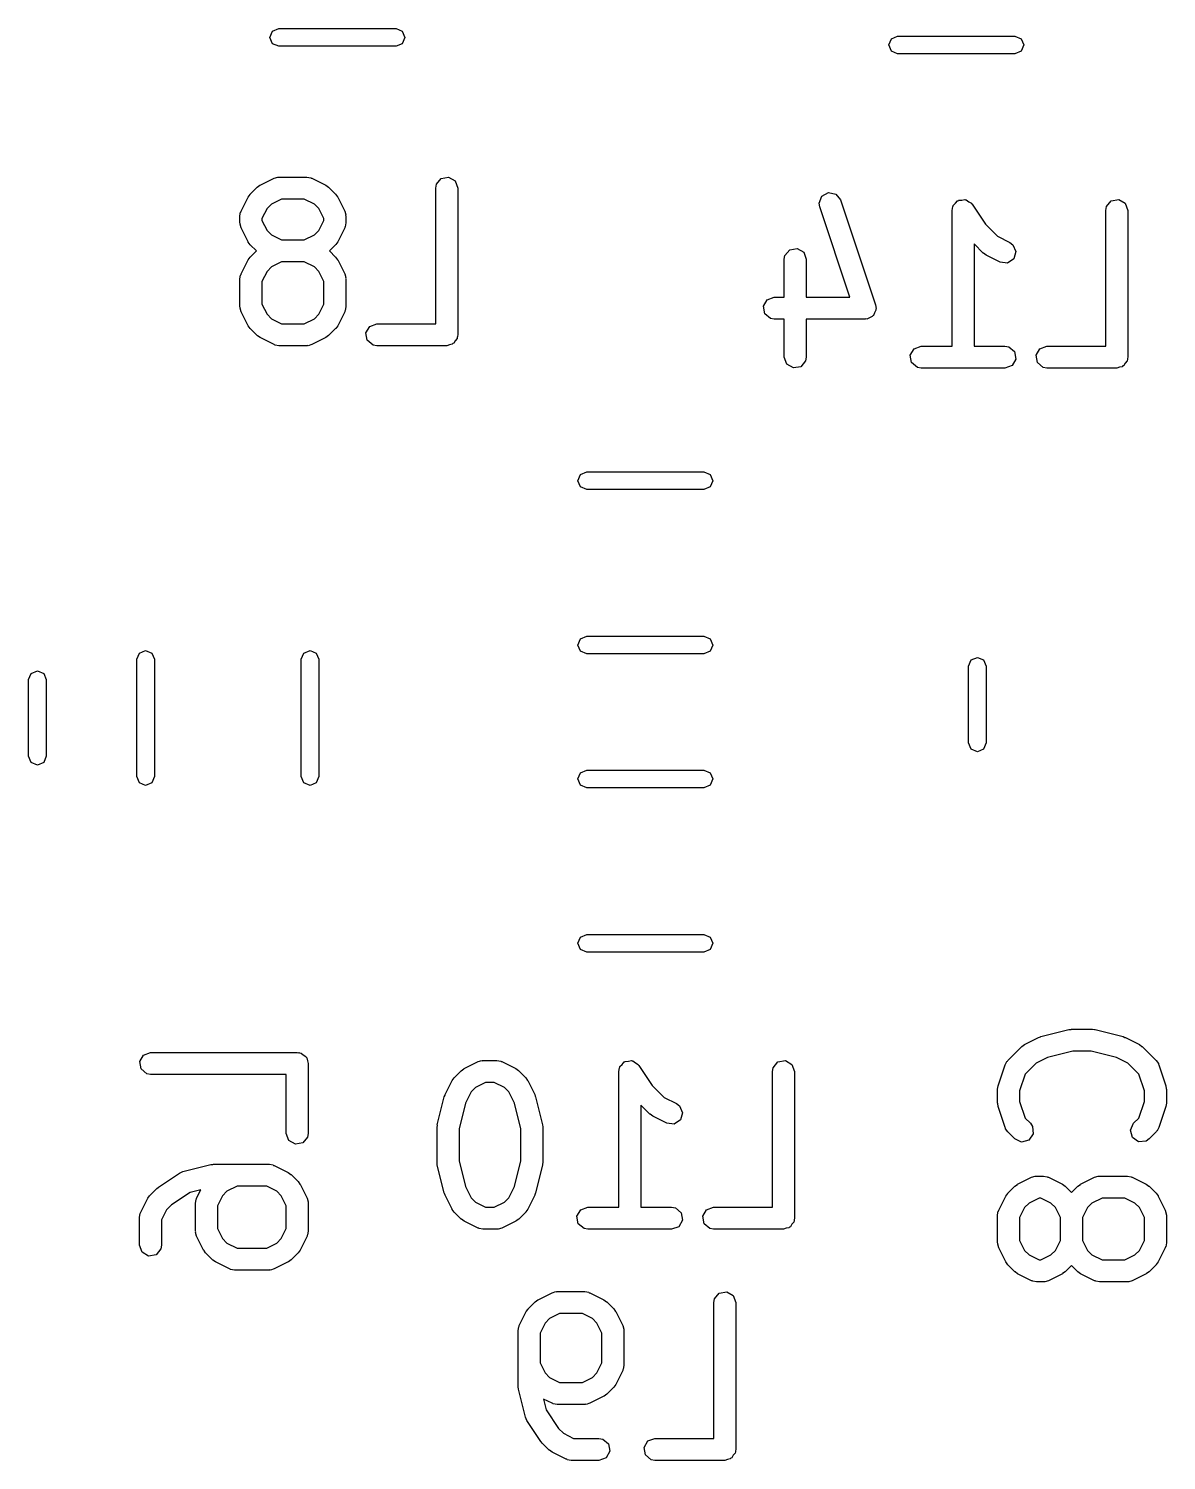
# Model space of a CAD drawing. Extents: x 0.65 to 1.66, y 0.42 to 1.27.
# Drawn here: x 0.9846 to 1.2898, y 0.4272 to 0.8113 of the extents above; entities that cross this region are included whole.
import ezdxf

# ---------------------------------------------------------------- set-up
doc = ezdxf.new("R2010")
doc.units = 0
doc.header["$MEASUREMENT"] = 0
doc.layers.add('BLACK', color=7, linetype='CONTINUOUS')

msp = doc.modelspace()

# ---------------------------------------------------------------- linework, layer by layer
at = {"layer": 'BLACK', "linetype": 'CONTINUOUS'}
for p, q in [((1.04931, 0.808953), (1.05, 0.810623)), ((1.05, 0.810623), (1.05167, 0.811315)), ((1.05167, 0.811315), (1.08313, 0.811315)), ((1.08313, 0.811315), (1.08481, 0.810623)), ((1.08481, 0.810623), (1.0855, 0.808953)), ((1.05, 0.807282), (1.04931, 0.808953)), ((1.05167, 0.806591), (1.05, 0.807282)), ((1.08313, 0.806591), (1.05167, 0.806591)), ((1.08481, 0.807282), (1.08313, 0.806591)), ((1.0855, 0.808953), (1.08481, 0.807282)), ((1.21531, 0.806953), (1.216, 0.808623)), ((1.216, 0.805282), (1.21531, 0.806953)), ((1.216, 0.808623), (1.21767, 0.809315)), ((1.21767, 0.809315), (1.24913, 0.809315)), ((1.24913, 0.809315), (1.25081, 0.808623)), ((1.25081, 0.808623), (1.2515, 0.806953)), ((1.2515, 0.806953), (1.25081, 0.805282)), ((1.21767, 0.804591), (1.216, 0.805282)), ((1.24913, 0.804591), (1.21767, 0.804591)), ((1.25081, 0.805282), (1.24913, 0.804591)), ((1.044, 0.766898), (1.04588, 0.768773)), ((1.04588, 0.768773), (1.0466, 0.769279)), ((1.0466, 0.769279), (1.04665, 0.769326)), ((1.04665, 0.769326), (1.0504, 0.771201)), ((1.0504, 0.771201), (1.05138, 0.771493)), ((1.05138, 0.771493), (1.05155, 0.771452)), ((1.05155, 0.771452), (1.05172, 0.771513)), ((1.05172, 0.771513), (1.05922, 0.771513)), ((1.05922, 0.771513), (1.06023, 0.771334)), ((1.06023, 0.771334), (1.06036, 0.771221)), ((1.06036, 0.771221), (1.06054, 0.771201)), ((1.06054, 0.771201), (1.06429, 0.769326)), ((1.06429, 0.769326), (1.06499, 0.7688)), ((1.06499, 0.7688), (1.06505, 0.768773)), ((1.06505, 0.768773), (1.06693, 0.766898)), ((1.09376, 0.76856), (1.09394, 0.76957)), ((1.09376, 0.732142), (1.09376, 0.76856)), ((1.09394, 0.76957), (1.09523, 0.771117)), ((1.09523, 0.771117), (1.09722, 0.771468)), ((1.09722, 0.771468), (1.09897, 0.770458)), ((1.09897, 0.770458), (1.09966, 0.76856)), ((1.09966, 0.76856), (1.09966, 0.72919)), ((1.04158, 0.762381), (1.04345, 0.766131)), ((1.04345, 0.766131), (1.04398, 0.76684)), ((1.04398, 0.76684), (1.044, 0.766898)), ((1.05241, 0.765607), (1.04972, 0.764258)), ((1.05852, 0.765607), (1.05241, 0.765607)), ((1.06122, 0.764258), (1.05852, 0.765607)), ((1.06693, 0.766898), (1.06743, 0.766175)), ((1.06743, 0.766175), (1.06748, 0.766131)), ((1.06748, 0.766131), (1.06936, 0.762381)), ((1.19664, 0.764515), (1.19738, 0.766394)), ((1.19679, 0.763501), (1.19664, 0.764515)), ((1.19738, 0.766394), (1.19916, 0.767355)), ((1.19916, 0.767355), (1.20114, 0.76695)), ((1.20114, 0.76695), (1.20239, 0.765368)), ((1.20239, 0.765368), (1.21177, 0.737247)), ((1.23257, 0.763869), (1.23319, 0.764461)), ((1.23319, 0.764461), (1.23374, 0.765117)), ((1.23374, 0.765117), (1.2339, 0.765146)), ((1.2339, 0.765146), (1.23403, 0.765264)), ((1.23403, 0.765264), (1.23488, 0.765319)), ((1.23488, 0.765319), (1.23573, 0.765468)), ((1.23573, 0.765468), (1.23587, 0.765383)), ((1.23587, 0.765383), (1.23604, 0.765394)), ((1.23604, 0.765394), (1.23673, 0.764886)), ((1.23673, 0.764886), (1.23748, 0.764458)), ((1.23748, 0.764458), (1.23753, 0.764298)), ((1.27368, 0.76357), (1.27498, 0.765117)), ((1.27498, 0.765117), (1.27697, 0.765468)), ((1.27697, 0.765468), (1.27872, 0.764458)), ((1.27872, 0.764458), (1.27941, 0.76256)), ((1.04126, 0.761061), (1.04144, 0.762071)), ((1.04126, 0.759186), (1.04126, 0.761061)), ((1.04144, 0.762071), (1.04156, 0.762206)), ((1.04156, 0.762206), (1.04158, 0.762381)), ((1.04852, 0.763061), (1.04717, 0.760364)), ((1.04972, 0.764258), (1.04852, 0.763061)), ((1.06241, 0.763061), (1.06122, 0.764258)), ((1.06376, 0.760364), (1.06241, 0.763061)), ((1.06936, 0.762381), (1.06965, 0.761398)), ((1.06965, 0.761398), (1.06961, 0.761227)), ((1.06961, 0.761227), (1.06967, 0.761061)), ((1.06967, 0.761061), (1.06967, 0.759186)), ((1.20487, 0.739266), (1.19679, 0.763501)), ((1.23226, 0.76256), (1.23244, 0.76357)), ((1.23226, 0.726142), (1.23226, 0.76256)), ((1.23244, 0.76357), (1.23255, 0.7637)), ((1.23255, 0.7637), (1.23257, 0.763869)), ((1.23753, 0.764298), (1.23767, 0.764198)), ((1.23767, 0.764198), (1.24126, 0.758817)), ((1.27351, 0.76256), (1.27368, 0.76357)), ((1.27351, 0.726142), (1.27351, 0.76256)), ((1.27941, 0.76256), (1.27941, 0.72319)), ((1.04133, 0.75902), (1.04126, 0.759186)), ((1.04128, 0.758848), (1.04133, 0.75902)), ((1.04158, 0.757865), (1.04128, 0.758848)), ((1.04345, 0.754116), (1.04158, 0.757865)), ((1.04717, 0.760364), (1.04717, 0.759883)), ((1.04717, 0.759883), (1.04852, 0.757186)), ((1.04852, 0.757186), (1.04972, 0.755988)), ((1.06122, 0.755988), (1.06241, 0.757186)), ((1.06241, 0.757186), (1.06376, 0.759883)), ((1.06376, 0.759883), (1.06376, 0.760364)), ((1.06936, 0.757865), (1.06748, 0.754116)), ((1.06938, 0.758041), (1.06936, 0.757865)), ((1.06949, 0.758176), (1.06938, 0.758041)), ((1.06967, 0.759186), (1.06949, 0.758176)), ((1.24126, 0.758817), (1.24446, 0.755613)), ((1.0435, 0.754072), (1.04345, 0.754116)), ((1.044, 0.753349), (1.0435, 0.754072)), ((1.04567, 0.751687), (1.044, 0.753349)), ((1.04972, 0.755988), (1.05241, 0.75464)), ((1.05241, 0.75464), (1.05852, 0.75464)), ((1.05852, 0.75464), (1.06122, 0.755988)), ((1.06693, 0.753349), (1.06527, 0.751687)), ((1.06695, 0.753407), (1.06693, 0.753349)), ((1.06748, 0.754116), (1.06695, 0.753407)), ((1.24062, 0.751098), (1.23817, 0.753556)), ((1.23817, 0.753556), (1.23817, 0.726142)), ((1.24446, 0.755613), (1.24778, 0.753952)), ((1.24778, 0.753952), (1.24861, 0.753341)), ((1.24861, 0.753341), (1.24941, 0.751488)), ((1.04158, 0.745508), (1.04345, 0.749258)), ((1.04345, 0.749258), (1.04398, 0.749967)), ((1.04398, 0.749967), (1.044, 0.750025)), ((1.044, 0.750025), (1.04567, 0.751687)), ((1.06527, 0.751687), (1.06693, 0.750025)), ((1.06693, 0.750025), (1.06743, 0.749302)), ((1.06743, 0.749302), (1.06748, 0.749258)), ((1.06748, 0.749258), (1.06936, 0.745508)), ((1.18727, 0.749436), (1.18744, 0.750446)), ((1.18727, 0.739266), (1.18727, 0.749436)), ((1.18744, 0.750446), (1.18874, 0.751994)), ((1.18874, 0.751994), (1.19073, 0.752344)), ((1.19073, 0.752344), (1.19248, 0.751334)), ((1.19248, 0.751334), (1.19317, 0.749436)), ((1.19317, 0.749436), (1.19317, 0.739266)), ((1.24068, 0.751071), (1.24062, 0.751098)), ((1.24139, 0.750545), (1.24068, 0.751071)), ((1.24514, 0.74867), (1.24139, 0.750545)), ((1.24883, 0.749552), (1.24715, 0.748439)), ((1.24941, 0.751488), (1.24883, 0.749552)), ((1.04126, 0.744188), (1.04144, 0.745198)), ((1.04144, 0.745198), (1.04156, 0.745333)), ((1.04156, 0.745333), (1.04158, 0.745508)), ((1.04852, 0.746188), (1.04717, 0.743491)), ((1.04972, 0.747385), (1.04852, 0.746188)), ((1.05241, 0.748734), (1.04972, 0.747385)), ((1.05852, 0.748734), (1.05241, 0.748734)), ((1.06122, 0.747385), (1.05852, 0.748734)), ((1.06241, 0.746188), (1.06122, 0.747385)), ((1.06376, 0.743491), (1.06241, 0.746188)), ((1.06936, 0.745508), (1.06965, 0.744525)), ((1.24715, 0.748439), (1.24514, 0.74867)), ((1.04126, 0.736689), (1.04126, 0.744188)), ((1.04717, 0.743491), (1.04717, 0.737386)), ((1.06376, 0.737386), (1.06376, 0.743491)), ((1.06965, 0.744525), (1.06961, 0.744354)), ((1.06961, 0.744354), (1.06967, 0.744188)), ((1.06967, 0.744188), (1.06967, 0.736689)), ((1.18169, 0.736826), (1.1827, 0.738575)), ((1.1827, 0.738575), (1.1846, 0.739266)), ((1.1846, 0.739266), (1.18727, 0.739266)), ((1.19317, 0.739266), (1.20487, 0.739266)), ((1.04133, 0.736523), (1.04126, 0.736689)), ((1.04128, 0.736351), (1.04133, 0.736523)), ((1.04158, 0.735368), (1.04128, 0.736351)), ((1.04345, 0.731619), (1.04158, 0.735368)), ((1.04717, 0.737386), (1.04852, 0.734688)), ((1.04852, 0.734688), (1.04972, 0.733491)), ((1.06122, 0.733491), (1.06241, 0.734688)), ((1.06241, 0.734688), (1.06376, 0.737386)), ((1.06936, 0.735368), (1.06748, 0.731619)), ((1.06938, 0.735544), (1.06936, 0.735368)), ((1.06949, 0.735679), (1.06938, 0.735544)), ((1.06967, 0.736689), (1.06949, 0.735679)), ((1.18204, 0.734837), (1.18169, 0.736826)), ((1.18359, 0.733538), (1.18204, 0.734837)), ((1.21011, 0.733776), (1.2094, 0.733392)), ((1.21086, 0.734051), (1.21011, 0.733776)), ((1.21098, 0.734247), (1.21086, 0.734051)), ((1.21118, 0.734354), (1.21098, 0.734247)), ((1.21147, 0.735103), (1.21118, 0.734354)), ((1.21187, 0.7358), (1.21147, 0.735103)), ((1.21177, 0.737247), (1.21192, 0.736232)), ((1.21192, 0.736232), (1.21184, 0.736023)), ((1.21184, 0.736023), (1.21187, 0.7358)), ((1.0435, 0.731574), (1.04345, 0.731619)), ((1.044, 0.730851), (1.0435, 0.731574)), ((1.04588, 0.728977), (1.044, 0.730851)), ((1.04972, 0.733491), (1.05241, 0.732142)), ((1.05241, 0.732142), (1.05852, 0.732142)), ((1.05852, 0.732142), (1.06122, 0.733491)), ((1.06693, 0.730851), (1.06505, 0.728977)), ((1.06695, 0.73091), (1.06693, 0.730851)), ((1.06748, 0.731619), (1.06695, 0.73091)), ((1.07506, 0.729702), (1.07607, 0.731452)), ((1.07607, 0.731452), (1.07796, 0.732142)), ((1.07796, 0.732142), (1.09376, 0.732142)), ((1.1846, 0.73336), (1.18359, 0.733538)), ((1.18727, 0.73336), (1.1846, 0.73336)), ((1.18727, 0.72319), (1.18727, 0.73336)), ((1.20897, 0.73336), (1.19317, 0.73336)), ((1.19317, 0.73336), (1.19317, 0.72319)), ((1.20918, 0.733437), (1.20897, 0.73336)), ((1.2094, 0.733392), (1.20918, 0.733437)), ((1.04594, 0.728949), (1.04588, 0.728977)), ((1.04665, 0.728423), (1.04594, 0.728949)), ((1.0504, 0.726549), (1.04665, 0.728423)), ((1.05057, 0.726529), (1.0504, 0.726549)), ((1.05071, 0.726415), (1.05057, 0.726529)), ((1.05172, 0.726237), (1.05071, 0.726415)), ((1.05922, 0.726237), (1.05172, 0.726237)), ((1.05938, 0.726297), (1.05922, 0.726237)), ((1.05955, 0.726256), (1.05938, 0.726297)), ((1.06054, 0.726549), (1.05955, 0.726256)), ((1.06429, 0.728423), (1.06054, 0.726549)), ((1.06433, 0.72847), (1.06429, 0.728423)), ((1.06505, 0.728977), (1.06433, 0.72847)), ((1.07541, 0.727713), (1.07506, 0.729702)), ((1.07695, 0.726415), (1.07541, 0.727713)), ((1.07796, 0.726237), (1.07695, 0.726415)), ((1.09671, 0.726237), (1.07796, 0.726237)), ((1.09743, 0.726499), (1.09671, 0.726237)), ((1.09819, 0.726633), (1.09743, 0.726499)), ((1.09836, 0.726837), (1.09819, 0.726633)), ((1.09861, 0.726928), (1.09836, 0.726837)), ((1.09899, 0.727592), (1.09861, 0.726928)), ((1.09949, 0.72818), (1.09899, 0.727592)), ((1.09955, 0.728563), (1.09949, 0.72818)), ((1.09962, 0.728677), (1.09955, 0.728563)), ((1.09966, 0.72919), (1.0996, 0.728806)), ((1.0996, 0.728806), (1.09962, 0.728677)), ((1.22207, 0.725452), (1.22397, 0.726142)), ((1.22397, 0.726142), (1.23226, 0.726142)), ((1.23817, 0.726142), (1.24646, 0.726142)), ((1.24646, 0.726142), (1.24747, 0.725964)), ((1.24747, 0.725964), (1.24902, 0.724666)), ((1.25581, 0.725452), (1.25771, 0.726142)), ((1.25771, 0.726142), (1.27351, 0.726142)), ((1.18796, 0.721292), (1.18727, 0.72319)), ((1.19299, 0.72218), (1.1917, 0.720633)), ((1.19317, 0.72319), (1.19299, 0.72218)), ((1.22106, 0.723702), (1.22207, 0.725452)), ((1.22141, 0.721713), (1.22106, 0.723702)), ((1.24937, 0.722677), (1.24836, 0.720928)), ((1.24902, 0.724666), (1.24937, 0.722677)), ((1.2548, 0.723702), (1.25581, 0.725452)), ((1.25515, 0.721713), (1.2548, 0.723702)), ((1.27923, 0.72218), (1.27874, 0.721592)), ((1.2793, 0.722563), (1.27923, 0.72218)), ((1.27937, 0.722677), (1.2793, 0.722563)), ((1.27941, 0.72319), (1.27934, 0.722806)), ((1.27934, 0.722806), (1.27937, 0.722677)), ((1.18971, 0.720282), (1.18796, 0.721292)), ((1.1917, 0.720633), (1.18971, 0.720282)), ((1.22296, 0.720415), (1.22141, 0.721713)), ((1.22397, 0.720237), (1.22296, 0.720415)), ((1.24646, 0.720237), (1.22397, 0.720237)), ((1.24836, 0.720928), (1.24646, 0.720237)), ((1.2567, 0.720415), (1.25515, 0.721713)), ((1.25771, 0.720237), (1.2567, 0.720415)), ((1.27646, 0.720237), (1.25771, 0.720237)), ((1.27718, 0.720499), (1.27646, 0.720237)), ((1.27793, 0.720633), (1.27718, 0.720499)), ((1.27811, 0.720837), (1.27793, 0.720633)), ((1.27836, 0.720928), (1.27811, 0.720837)), ((1.27874, 0.721592), (1.27836, 0.720928)), ((1.1319, 0.690047), (1.1326, 0.691718)), ((1.1326, 0.691718), (1.13427, 0.692409)), ((1.13427, 0.692409), (1.16573, 0.692409)), ((1.16573, 0.692409), (1.1674, 0.691718)), ((1.1674, 0.691718), (1.1681, 0.690047)), ((1.1326, 0.688377), (1.1319, 0.690047)), ((1.13427, 0.687685), (1.1326, 0.688377)), ((1.16573, 0.687685), (1.13427, 0.687685)), ((1.1674, 0.688377), (1.16573, 0.687685)), ((1.1681, 0.690047), (1.1674, 0.688377)), ((1.1319, 0.645953), (1.1326, 0.647623)), ((1.1326, 0.644282), (1.1319, 0.645953)), ((1.1326, 0.647623), (1.13427, 0.648315)), ((1.13427, 0.648315), (1.16573, 0.648315)), ((1.16573, 0.648315), (1.1674, 0.647623)), ((1.1674, 0.647623), (1.1681, 0.645953)), ((1.1681, 0.645953), (1.1674, 0.644282)), ((1.01359, 0.642135), (1.01428, 0.643805)), ((1.01359, 0.610668), (1.01359, 0.642135)), ((1.01428, 0.643805), (1.01595, 0.644497)), ((1.01595, 0.644497), (1.01762, 0.643805)), ((1.01762, 0.643805), (1.01831, 0.642135)), ((1.01831, 0.642135), (1.01831, 0.610668)), ((1.05769, 0.642135), (1.05838, 0.643805)), ((1.05769, 0.610668), (1.05769, 0.642135)), ((1.05838, 0.643805), (1.06005, 0.644497)), ((1.06005, 0.644497), (1.06172, 0.643805)), ((1.06172, 0.643805), (1.06241, 0.642135)), ((1.06241, 0.642135), (1.06241, 0.610668)), ((1.13427, 0.643591), (1.1326, 0.644282)), ((1.16573, 0.643591), (1.13427, 0.643591)), ((1.1674, 0.644282), (1.16573, 0.643591)), ((1.2367, 0.640286), (1.23739, 0.641956)), ((1.23739, 0.641956), (1.23906, 0.642648)), ((1.23906, 0.642648), (1.24073, 0.641956)), ((1.24073, 0.641956), (1.24143, 0.640286)), ((0.984575, 0.636687), (0.985267, 0.638357)), ((0.985267, 0.638357), (0.986937, 0.639049)), ((0.986937, 0.639049), (0.988607, 0.638357)), ((0.988607, 0.638357), (0.989299, 0.636687)), ((1.2367, 0.619714), (1.2367, 0.640286)), ((1.24143, 0.640286), (1.24143, 0.619714)), ((0.984575, 0.616116), (0.984575, 0.636687)), ((0.989299, 0.636687), (0.989299, 0.616116)), ((1.23739, 0.618044), (1.2367, 0.619714)), ((1.24143, 0.619714), (1.24073, 0.618044)), ((0.985267, 0.614446), (0.984575, 0.616116)), ((0.989299, 0.616116), (0.988607, 0.614446)), ((1.23906, 0.617352), (1.23739, 0.618044)), ((1.24073, 0.618044), (1.23906, 0.617352)), ((0.986937, 0.613754), (0.985267, 0.614446)), ((0.988607, 0.614446), (0.986937, 0.613754)), ((1.1319, 0.610047), (1.1326, 0.611718)), ((1.1326, 0.611718), (1.13427, 0.612409)), ((1.13427, 0.612409), (1.16573, 0.612409)), ((1.16573, 0.612409), (1.1674, 0.611718)), ((1.1674, 0.611718), (1.1681, 0.610047)), ((1.01428, 0.608998), (1.01359, 0.610668)), ((1.01595, 0.608306), (1.01428, 0.608998)), ((1.01762, 0.608998), (1.01595, 0.608306)), ((1.01831, 0.610668), (1.01762, 0.608998)), ((1.05838, 0.608998), (1.05769, 0.610668)), ((1.06005, 0.608306), (1.05838, 0.608998)), ((1.06172, 0.608998), (1.06005, 0.608306)), ((1.06241, 0.610668), (1.06172, 0.608998)), ((1.1326, 0.608377), (1.1319, 0.610047)), ((1.13427, 0.607685), (1.1326, 0.608377)), ((1.16573, 0.607685), (1.13427, 0.607685)), ((1.1674, 0.608377), (1.16573, 0.607685)), ((1.1681, 0.610047), (1.1674, 0.608377)), ((1.1319, 0.565953), (1.1326, 0.567623)), ((1.1326, 0.564282), (1.1319, 0.565953)), ((1.1326, 0.567623), (1.13427, 0.568315)), ((1.13427, 0.568315), (1.16573, 0.568315)), ((1.16573, 0.568315), (1.1674, 0.567623)), ((1.1674, 0.567623), (1.1681, 0.565953)), ((1.1681, 0.565953), (1.1674, 0.564282)), ((1.13427, 0.563591), (1.1326, 0.564282)), ((1.16573, 0.563591), (1.13427, 0.563591)), ((1.1674, 0.564282), (1.16573, 0.563591)), ((1.2561, 0.540923), (1.2636, 0.542798)), ((1.2636, 0.542798), (1.26418, 0.54284)), ((1.26418, 0.54284), (1.26431, 0.542886)), ((1.26431, 0.542886), (1.26994, 0.542886)), ((1.26994, 0.542886), (1.27052, 0.542784)), ((1.27052, 0.542784), (1.27065, 0.542798)), ((1.27065, 0.542798), (1.27815, 0.540923)), ((1.24723, 0.534522), (1.25098, 0.538272)), ((1.25098, 0.538272), (1.2517, 0.538778)), ((1.2517, 0.538778), (1.25174, 0.538825)), ((1.25174, 0.538825), (1.25549, 0.5407)), ((1.25549, 0.5407), (1.25598, 0.540845)), ((1.25598, 0.540845), (1.2561, 0.540923)), ((1.27815, 0.540923), (1.27862, 0.540716)), ((1.27862, 0.540716), (1.27876, 0.5407)), ((1.27876, 0.5407), (1.28251, 0.538825)), ((1.28251, 0.538825), (1.28322, 0.538299)), ((1.28322, 0.538299), (1.28327, 0.538272)), ((1.28327, 0.538272), (1.28702, 0.534522)), ((1.01437, 0.534224), (1.01538, 0.535973)), ((1.01472, 0.532235), (1.01437, 0.534224)), ((1.01538, 0.535973), (1.01727, 0.536664)), ((1.01727, 0.536664), (1.05664, 0.536664)), ((1.05664, 0.536664), (1.05703, 0.536596)), ((1.05703, 0.536596), (1.05716, 0.536619)), ((1.05716, 0.536619), (1.05727, 0.536553)), ((1.05727, 0.536553), (1.05765, 0.536486)), ((1.05765, 0.536486), (1.05824, 0.535992)), ((1.05824, 0.535992), (1.05891, 0.535609)), ((1.05891, 0.535609), (1.059, 0.535359)), ((1.059, 0.535359), (1.0592, 0.535187)), ((1.0592, 0.535187), (1.05934, 0.534432)), ((1.05934, 0.534432), (1.0596, 0.533711)), ((1.10137, 0.532326), (1.10512, 0.534201)), ((1.10512, 0.534201), (1.1061, 0.534493)), ((1.1061, 0.534493), (1.10628, 0.534452)), ((1.10628, 0.534452), (1.10644, 0.534513)), ((1.10644, 0.534513), (1.11019, 0.534513)), ((1.11019, 0.534513), (1.1112, 0.534334)), ((1.1112, 0.534334), (1.11134, 0.534221)), ((1.11134, 0.534221), (1.11151, 0.534201)), ((1.11151, 0.534201), (1.11526, 0.532326)), ((1.14378, 0.533461), (1.14434, 0.534117)), ((1.14434, 0.534117), (1.1445, 0.534146)), ((1.1445, 0.534146), (1.14463, 0.534264)), ((1.14463, 0.534264), (1.14548, 0.534319)), ((1.14548, 0.534319), (1.14632, 0.534468)), ((1.14632, 0.534468), (1.14647, 0.534383)), ((1.14647, 0.534383), (1.14664, 0.534394)), ((1.14664, 0.534394), (1.14733, 0.533886)), ((1.14733, 0.533886), (1.14807, 0.533458)), ((1.18428, 0.53257), (1.18558, 0.534117)), ((1.18558, 0.534117), (1.18757, 0.534468)), ((1.18757, 0.534468), (1.18932, 0.533458)), ((1.24651, 0.533368), (1.247, 0.53427)), ((1.247, 0.53427), (1.24715, 0.534363)), ((1.24715, 0.534363), (1.24723, 0.534522)), ((1.25784, 0.535273), (1.25481, 0.533757)), ((1.26468, 0.536981), (1.25784, 0.535273)), ((1.26957, 0.536981), (1.26468, 0.536981)), ((1.27641, 0.535273), (1.26957, 0.536981)), ((1.27944, 0.533757), (1.27641, 0.535273)), ((1.28702, 0.534522), (1.28761, 0.533682)), ((1.01626, 0.530936), (1.01472, 0.532235)), ((1.01727, 0.530758), (1.01626, 0.530936)), ((1.05369, 0.530758), (1.01727, 0.530758)), ((1.05369, 0.514963), (1.05369, 0.530758)), ((1.0596, 0.533711), (1.0596, 0.514963)), ((1.09873, 0.529898), (1.1006, 0.531773)), ((1.1006, 0.531773), (1.10133, 0.532279)), ((1.10133, 0.532279), (1.10137, 0.532326)), ((1.11526, 0.532326), (1.11597, 0.5318)), ((1.11597, 0.5318), (1.11603, 0.531773)), ((1.11603, 0.531773), (1.1179, 0.529898)), ((1.14286, 0.53156), (1.14304, 0.53257)), ((1.14286, 0.495142), (1.14286, 0.53156)), ((1.14304, 0.53257), (1.14315, 0.5327)), ((1.14315, 0.5327), (1.14317, 0.532869)), ((1.14317, 0.532869), (1.14378, 0.533461)), ((1.14807, 0.533458), (1.14813, 0.533298)), ((1.14813, 0.533298), (1.14827, 0.533198)), ((1.14827, 0.533198), (1.15186, 0.527817)), ((1.1841, 0.53156), (1.18428, 0.53257)), ((1.1841, 0.495142), (1.1841, 0.53156)), ((1.18932, 0.533458), (1.19001, 0.53156)), ((1.19001, 0.53156), (1.19001, 0.49219)), ((1.24464, 0.527744), (1.24651, 0.533368)), ((1.2519, 0.53084), (1.25039, 0.526331)), ((1.25481, 0.533757), (1.2519, 0.53084)), ((1.28235, 0.53084), (1.27944, 0.533757)), ((1.28386, 0.526331), (1.28235, 0.53084)), ((1.28761, 0.533682), (1.28763, 0.533507)), ((1.28763, 0.533507), (1.28774, 0.533368)), ((1.28774, 0.533368), (1.28961, 0.527744)), ((1.0963, 0.525381), (1.09818, 0.529131)), ((1.09818, 0.529131), (1.0987, 0.52984)), ((1.0987, 0.52984), (1.09873, 0.529898)), ((1.10444, 0.527258), (1.10324, 0.526061)), ((1.10714, 0.528607), (1.10444, 0.527258)), ((1.10949, 0.528607), (1.10714, 0.528607)), ((1.11219, 0.527258), (1.10949, 0.528607)), ((1.11339, 0.526061), (1.11219, 0.527258)), ((1.1179, 0.529898), (1.11841, 0.529175)), ((1.11841, 0.529175), (1.11846, 0.529131)), ((1.11846, 0.529131), (1.12033, 0.525381)), ((1.15186, 0.527817), (1.15506, 0.524613)), ((1.24449, 0.52681), (1.24464, 0.52768)), ((1.24449, 0.523061), (1.24449, 0.52681)), ((1.24464, 0.52768), (1.24464, 0.527744)), ((1.25039, 0.526331), (1.25039, 0.52354)), ((1.28386, 0.52354), (1.28386, 0.526331)), ((1.28961, 0.527744), (1.28974, 0.526871)), ((1.28974, 0.526871), (1.28976, 0.52681)), ((1.28976, 0.52681), (1.28976, 0.523061)), ((1.0942, 0.517278), (1.09608, 0.524777)), ((1.09608, 0.524777), (1.09629, 0.525242)), ((1.09629, 0.525242), (1.0963, 0.525381)), ((1.10173, 0.52303), (1.10002, 0.516198)), ((1.10324, 0.526061), (1.10173, 0.52303)), ((1.1149, 0.52303), (1.11339, 0.526061)), ((1.11661, 0.516198), (1.1149, 0.52303)), ((1.12033, 0.525381), (1.12048, 0.524893)), ((1.12048, 0.524893), (1.12056, 0.524777)), ((1.12056, 0.524777), (1.12243, 0.517278)), ((1.15122, 0.520098), (1.14876, 0.522556)), ((1.14876, 0.522556), (1.14876, 0.495142)), ((1.15506, 0.524613), (1.15838, 0.522952)), ((1.15838, 0.522952), (1.1592, 0.522341)), ((1.24451, 0.523), (1.24449, 0.523061)), ((1.24464, 0.522127), (1.24451, 0.523)), ((1.25039, 0.52354), (1.2519, 0.519031)), ((1.28235, 0.519031), (1.28386, 0.52354)), ((1.28976, 0.523061), (1.28961, 0.522191)), ((1.15128, 0.520071), (1.15122, 0.520098)), ((1.15199, 0.519545), (1.15128, 0.520071)), ((1.15574, 0.51767), (1.15199, 0.519545)), ((1.15943, 0.518552), (1.15775, 0.517439)), ((1.1592, 0.522341), (1.16001, 0.520488)), ((1.16001, 0.520488), (1.15943, 0.518552)), ((1.24651, 0.516503), (1.24464, 0.522127)), ((1.2519, 0.519031), (1.25328, 0.51765)), ((1.28097, 0.51765), (1.28235, 0.519031)), ((1.28961, 0.522127), (1.28774, 0.516503)), ((1.28961, 0.522191), (1.28961, 0.522127)), ((1.05438, 0.513065), (1.05369, 0.514963)), ((1.0596, 0.514963), (1.05942, 0.513953)), ((1.09412, 0.516562), (1.09422, 0.517142)), ((1.09412, 0.507188), (1.09412, 0.516562)), ((1.09422, 0.517142), (1.0942, 0.517278)), ((1.10002, 0.516198), (1.10002, 0.507551)), ((1.11661, 0.507551), (1.11661, 0.516198)), ((1.12243, 0.517278), (1.12247, 0.51669)), ((1.12247, 0.51669), (1.12252, 0.516562)), ((1.12252, 0.516562), (1.12252, 0.507188)), ((1.15775, 0.517439), (1.15574, 0.51767)), ((1.24662, 0.516364), (1.24651, 0.516503)), ((1.24664, 0.516189), (1.24662, 0.516364)), ((1.24723, 0.515349), (1.24664, 0.516189)), ((1.2491, 0.513474), (1.24723, 0.515349)), ((1.25404, 0.514797), (1.25288, 0.513143)), ((1.25328, 0.51765), (1.25387, 0.51681)), ((1.25387, 0.51681), (1.25404, 0.514797)), ((1.28012, 0.515819), (1.28097, 0.51765)), ((1.28064, 0.513868), (1.28012, 0.515819)), ((1.28702, 0.515349), (1.28515, 0.513474)), ((1.2871, 0.515509), (1.28702, 0.515349)), ((1.28725, 0.515601), (1.2871, 0.515509)), ((1.28774, 0.516503), (1.28725, 0.515601)), ((1.05613, 0.512055), (1.05438, 0.513065)), ((1.05812, 0.512406), (1.05613, 0.512055)), ((1.05942, 0.513953), (1.05812, 0.512406)), ((1.25093, 0.51262), (1.2491, 0.513474)), ((1.25288, 0.513143), (1.25093, 0.51262)), ((1.2823, 0.512709), (1.28064, 0.513868)), ((1.28431, 0.512886), (1.2823, 0.512709)), ((1.28515, 0.513474), (1.28431, 0.512886)), ((1.09416, 0.50706), (1.09412, 0.507188)), ((1.0942, 0.506472), (1.09416, 0.50706)), ((1.10002, 0.507551), (1.10173, 0.500719)), ((1.1149, 0.500719), (1.11661, 0.507551)), ((1.12252, 0.507188), (1.12242, 0.506607)), ((1.01939, 0.500547), (1.02501, 0.504297)), ((1.02501, 0.504297), (1.02592, 0.504695)), ((1.02592, 0.504695), (1.02593, 0.504704)), ((1.02593, 0.504704), (1.03343, 0.506579)), ((1.03343, 0.506579), (1.03402, 0.506621)), ((1.03402, 0.506621), (1.03415, 0.506667)), ((1.03415, 0.506667), (1.04915, 0.506667)), ((1.04915, 0.506667), (1.05016, 0.506489)), ((1.05016, 0.506489), (1.05029, 0.506376)), ((1.05029, 0.506376), (1.05047, 0.506356)), ((1.05047, 0.506356), (1.05422, 0.504481)), ((1.05422, 0.504481), (1.05492, 0.503955)), ((1.05492, 0.503955), (1.05498, 0.503928)), ((1.05498, 0.503928), (1.05686, 0.502053)), ((1.09608, 0.498973), (1.0942, 0.506472)), ((1.12243, 0.506472), (1.12056, 0.498973)), ((1.12242, 0.506607), (1.12243, 0.506472)), ((1.24987, 0.50133), (1.25362, 0.503205)), ((1.25362, 0.503205), (1.2546, 0.503497)), ((1.2546, 0.503497), (1.25477, 0.503456)), ((1.25477, 0.503456), (1.25494, 0.503516)), ((1.25494, 0.503516), (1.25681, 0.503516)), ((1.25681, 0.503516), (1.25782, 0.503338)), ((1.25782, 0.503338), (1.25796, 0.503225)), ((1.25796, 0.503225), (1.25813, 0.503205)), ((1.25813, 0.503205), (1.26188, 0.50133)), ((1.26674, 0.50133), (1.27049, 0.503205)), ((1.27049, 0.503205), (1.27147, 0.503497)), ((1.27147, 0.503497), (1.27165, 0.503456)), ((1.27165, 0.503456), (1.27181, 0.503516)), ((1.27181, 0.503516), (1.27931, 0.503516)), ((1.27931, 0.503516), (1.28032, 0.503338)), ((1.28032, 0.503338), (1.28046, 0.503225)), ((1.28046, 0.503225), (1.28063, 0.503205)), ((1.28063, 0.503205), (1.28438, 0.50133)), ((1.01706, 0.498304), (1.01894, 0.500178)), ((1.01894, 0.500178), (1.0193, 0.500436)), ((1.0193, 0.500436), (1.01939, 0.500547)), ((1.03078, 0.499829), (1.02786, 0.499099)), ((1.02963, 0.497536), (1.03078, 0.499829)), ((1.03777, 0.499413), (1.03657, 0.498216)), ((1.04047, 0.500762), (1.03777, 0.499413)), ((1.04845, 0.500762), (1.04047, 0.500762)), ((1.05115, 0.499413), (1.04845, 0.500762)), ((1.05234, 0.498216), (1.05115, 0.499413)), ((1.05686, 0.502053), (1.05736, 0.50133)), ((1.05736, 0.50133), (1.05741, 0.501286)), ((1.05741, 0.501286), (1.05929, 0.497536)), ((1.10173, 0.500719), (1.10324, 0.497688)), ((1.11339, 0.497688), (1.1149, 0.500719)), ((1.24723, 0.498902), (1.2491, 0.500777)), ((1.2491, 0.500777), (1.24982, 0.501283)), ((1.24982, 0.501283), (1.24987, 0.50133)), ((1.26188, 0.50133), (1.26259, 0.500804)), ((1.26259, 0.500804), (1.26265, 0.500777)), ((1.26265, 0.500777), (1.26431, 0.499115)), ((1.26431, 0.499115), (1.26597, 0.500777)), ((1.26597, 0.500777), (1.2667, 0.501283)), ((1.2667, 0.501283), (1.26674, 0.50133)), ((1.28438, 0.50133), (1.28509, 0.500804)), ((1.28509, 0.500804), (1.28515, 0.500777)), ((1.28515, 0.500777), (1.28702, 0.498902)), ((1.01463, 0.493787), (1.01651, 0.497536)), ((1.01651, 0.497536), (1.01703, 0.498245)), ((1.01703, 0.498245), (1.01706, 0.498304)), ((1.02291, 0.495796), (1.02158, 0.494466)), ((1.02786, 0.499099), (1.02291, 0.495796)), ((1.02932, 0.496216), (1.0295, 0.497226)), ((1.02932, 0.488717), (1.02932, 0.496216)), ((1.0295, 0.497226), (1.02961, 0.497361)), ((1.02961, 0.497361), (1.02963, 0.497536)), ((1.03657, 0.498216), (1.03523, 0.495519)), ((1.03523, 0.495519), (1.03523, 0.489414)), ((1.05369, 0.495519), (1.05234, 0.498216)), ((1.05369, 0.489414), (1.05369, 0.495519)), ((1.05929, 0.497536), (1.05958, 0.496553)), ((1.05958, 0.496553), (1.05954, 0.496381)), ((1.05954, 0.496381), (1.0596, 0.496216)), ((1.0596, 0.496216), (1.0596, 0.488717)), ((1.09616, 0.498857), (1.09608, 0.498973)), ((1.0963, 0.498368), (1.09616, 0.498857)), ((1.09818, 0.494619), (1.0963, 0.498368)), ((1.10324, 0.497688), (1.10444, 0.496491)), ((1.10444, 0.496491), (1.10714, 0.495142)), ((1.10949, 0.495142), (1.11219, 0.496491)), ((1.11219, 0.496491), (1.11339, 0.497688)), ((1.12033, 0.498368), (1.11846, 0.494619)), ((1.12035, 0.498507), (1.12033, 0.498368)), ((1.12056, 0.498973), (1.12035, 0.498507)), ((1.2448, 0.494385), (1.24667, 0.498135)), ((1.24667, 0.498135), (1.2472, 0.498844)), ((1.2472, 0.498844), (1.24723, 0.498902)), ((1.25294, 0.496262), (1.25174, 0.495065)), ((1.25564, 0.497611), (1.25294, 0.496262)), ((1.25612, 0.497611), (1.25564, 0.497611)), ((1.25881, 0.496262), (1.25612, 0.497611)), ((1.26001, 0.495065), (1.25881, 0.496262)), ((1.26981, 0.496262), (1.26861, 0.495065)), ((1.27251, 0.497611), (1.26981, 0.496262)), ((1.27861, 0.497611), (1.27251, 0.497611)), ((1.28131, 0.496262), (1.27861, 0.497611)), ((1.28251, 0.495065), (1.28131, 0.496262)), ((1.28702, 0.498902), (1.28753, 0.498179)), ((1.28753, 0.498179), (1.28758, 0.498135)), ((1.28758, 0.498135), (1.28945, 0.494385)), ((1.01432, 0.492466), (1.0145, 0.493476)), ((1.01432, 0.484967), (1.01432, 0.492466)), ((1.0145, 0.493476), (1.01461, 0.493611)), ((1.01461, 0.493611), (1.01463, 0.493787)), ((1.02158, 0.494466), (1.02023, 0.491769)), ((1.02023, 0.491769), (1.02023, 0.484967)), ((1.09822, 0.494574), (1.09818, 0.494619)), ((1.09873, 0.493851), (1.09822, 0.494574)), ((1.1006, 0.491977), (1.09873, 0.493851)), ((1.10066, 0.491949), (1.1006, 0.491977)), ((1.10137, 0.491423), (1.10066, 0.491949)), ((1.10714, 0.495142), (1.10949, 0.495142)), ((1.11603, 0.491977), (1.11531, 0.49147)), ((1.1179, 0.493851), (1.11603, 0.491977)), ((1.11793, 0.49391), (1.1179, 0.493851)), ((1.11846, 0.494619), (1.11793, 0.49391)), ((1.13166, 0.492702), (1.13267, 0.494452)), ((1.13201, 0.490713), (1.13166, 0.492702)), ((1.13267, 0.494452), (1.13456, 0.495142)), ((1.13456, 0.495142), (1.14286, 0.495142)), ((1.14876, 0.495142), (1.15706, 0.495142)), ((1.15706, 0.495142), (1.15807, 0.494964)), ((1.15807, 0.494964), (1.15962, 0.493666)), ((1.15997, 0.491677), (1.15896, 0.489928)), ((1.15962, 0.493666), (1.15997, 0.491677)), ((1.1654, 0.492702), (1.16641, 0.494452)), ((1.16575, 0.490713), (1.1654, 0.492702)), ((1.16641, 0.494452), (1.16831, 0.495142)), ((1.16831, 0.495142), (1.1841, 0.495142)), ((1.18996, 0.491677), (1.1899, 0.491563)), ((1.19001, 0.49219), (1.18994, 0.491806)), ((1.18994, 0.491806), (1.18996, 0.491677)), ((1.24449, 0.493064), (1.24467, 0.494074)), ((1.24449, 0.485565), (1.24449, 0.493064)), ((1.24467, 0.494074), (1.24478, 0.49421)), ((1.24478, 0.49421), (1.2448, 0.494385)), ((1.25174, 0.495065), (1.25039, 0.492367)), ((1.25039, 0.492367), (1.25039, 0.486262)), ((1.26136, 0.492367), (1.26001, 0.495065)), ((1.26136, 0.486262), (1.26136, 0.492367)), ((1.26861, 0.495065), (1.26727, 0.492367)), ((1.26727, 0.492367), (1.26727, 0.486262)), ((1.28386, 0.492367), (1.28251, 0.495065)), ((1.28386, 0.486262), (1.28386, 0.492367)), ((1.28945, 0.494385), (1.28974, 0.493402)), ((1.28974, 0.493402), (1.2897, 0.49323)), ((1.2897, 0.49323), (1.28976, 0.493064)), ((1.28976, 0.493064), (1.28976, 0.485565)), ((1.02938, 0.488551), (1.02932, 0.488717)), ((1.02934, 0.488379), (1.02938, 0.488551)), ((1.02963, 0.487396), (1.02934, 0.488379)), ((1.03523, 0.489414), (1.03657, 0.486716)), ((1.05234, 0.486716), (1.05369, 0.489414)), ((1.0596, 0.488717), (1.05942, 0.487707)), ((1.10512, 0.489549), (1.10137, 0.491423)), ((1.1053, 0.489529), (1.10512, 0.489549)), ((1.10543, 0.489415), (1.1053, 0.489529)), ((1.10644, 0.489237), (1.10543, 0.489415)), ((1.11019, 0.489237), (1.10644, 0.489237)), ((1.11036, 0.489297), (1.11019, 0.489237)), ((1.11053, 0.489256), (1.11036, 0.489297)), ((1.11151, 0.489549), (1.11053, 0.489256)), ((1.11526, 0.491423), (1.11151, 0.489549)), ((1.11531, 0.49147), (1.11526, 0.491423)), ((1.13355, 0.489415), (1.13201, 0.490713)), ((1.13456, 0.489237), (1.13355, 0.489415)), ((1.15706, 0.489237), (1.13456, 0.489237)), ((1.15896, 0.489928), (1.15706, 0.489237)), ((1.1673, 0.489415), (1.16575, 0.490713)), ((1.16831, 0.489237), (1.1673, 0.489415)), ((1.18706, 0.489237), (1.16831, 0.489237)), ((1.18778, 0.489499), (1.18706, 0.489237)), ((1.18853, 0.489633), (1.18778, 0.489499)), ((1.1887, 0.489837), (1.18853, 0.489633)), ((1.18895, 0.489928), (1.1887, 0.489837)), ((1.18934, 0.490592), (1.18895, 0.489928)), ((1.18983, 0.49118), (1.18934, 0.490592)), ((1.1899, 0.491563), (1.18983, 0.49118)), ((1.01501, 0.483069), (1.01432, 0.484967)), ((1.02005, 0.483957), (1.01875, 0.48241)), ((1.02023, 0.484967), (1.02005, 0.483957)), ((1.03151, 0.483646), (1.02963, 0.487396)), ((1.03657, 0.486716), (1.03777, 0.485519)), ((1.03777, 0.485519), (1.04047, 0.48417)), ((1.04047, 0.48417), (1.04845, 0.48417)), ((1.04845, 0.48417), (1.05115, 0.485519)), ((1.05115, 0.485519), (1.05234, 0.486716)), ((1.05929, 0.487396), (1.05741, 0.483646)), ((1.05931, 0.487571), (1.05929, 0.487396)), ((1.05942, 0.487707), (1.05931, 0.487571)), ((1.24455, 0.485399), (1.24449, 0.485565)), ((1.24451, 0.485228), (1.24455, 0.485399)), ((1.2448, 0.484245), (1.24451, 0.485228)), ((1.24667, 0.480495), (1.2448, 0.484245)), ((1.25039, 0.486262), (1.25174, 0.483565)), ((1.26001, 0.483565), (1.26136, 0.486262)), ((1.26727, 0.486262), (1.26861, 0.483565)), ((1.28251, 0.483565), (1.28386, 0.486262)), ((1.28945, 0.484245), (1.28758, 0.480495)), ((1.28947, 0.48442), (1.28945, 0.484245)), ((1.28958, 0.484555), (1.28947, 0.48442)), ((1.28976, 0.485565), (1.28958, 0.484555)), ((1.01676, 0.482059), (1.01501, 0.483069)), ((1.01875, 0.48241), (1.01676, 0.482059)), ((1.03155, 0.483602), (1.03151, 0.483646)), ((1.03206, 0.482879), (1.03155, 0.483602)), ((1.03393, 0.481004), (1.03206, 0.482879)), ((1.03399, 0.480977), (1.03393, 0.481004)), ((1.0347, 0.480451), (1.03399, 0.480977)), ((1.03845, 0.478576), (1.0347, 0.480451)), ((1.05422, 0.480451), (1.05047, 0.478576)), ((1.05426, 0.480498), (1.05422, 0.480451)), ((1.05498, 0.481004), (1.05426, 0.480498)), ((1.05686, 0.482879), (1.05498, 0.481004)), ((1.05689, 0.482937), (1.05686, 0.482879)), ((1.05741, 0.483646), (1.05689, 0.482937)), ((1.24672, 0.480451), (1.24667, 0.480495)), ((1.24723, 0.479728), (1.24672, 0.480451)), ((1.25174, 0.483565), (1.25294, 0.482368)), ((1.25294, 0.482368), (1.25564, 0.481019)), ((1.25564, 0.481019), (1.25612, 0.481019)), ((1.25612, 0.481019), (1.25881, 0.482368)), ((1.25881, 0.482368), (1.26001, 0.483565)), ((1.26861, 0.483565), (1.26981, 0.482368)), ((1.26981, 0.482368), (1.27251, 0.481019)), ((1.27251, 0.481019), (1.27861, 0.481019)), ((1.27861, 0.481019), (1.28131, 0.482368)), ((1.28131, 0.482368), (1.28251, 0.483565)), ((1.28758, 0.480495), (1.28705, 0.479786)), ((1.03863, 0.478556), (1.03845, 0.478576)), ((1.03876, 0.478443), (1.03863, 0.478556)), ((1.03977, 0.478265), (1.03876, 0.478443)), ((1.04915, 0.478265), (1.03977, 0.478265)), ((1.04931, 0.478325), (1.04915, 0.478265)), ((1.04948, 0.478284), (1.04931, 0.478325)), ((1.05047, 0.478576), (1.04948, 0.478284)), ((1.2491, 0.477853), (1.24723, 0.479728)), ((1.24916, 0.477826), (1.2491, 0.477853)), ((1.24987, 0.4773), (1.24916, 0.477826)), ((1.25362, 0.475425), (1.24987, 0.4773)), ((1.26188, 0.4773), (1.25813, 0.475425)), ((1.26193, 0.477347), (1.26188, 0.4773)), ((1.26265, 0.477853), (1.26193, 0.477347)), ((1.26431, 0.479515), (1.26265, 0.477853)), ((1.26597, 0.477853), (1.26431, 0.479515)), ((1.26603, 0.477826), (1.26597, 0.477853)), ((1.26674, 0.4773), (1.26603, 0.477826)), ((1.27049, 0.475425), (1.26674, 0.4773)), ((1.28438, 0.4773), (1.28063, 0.475425)), ((1.28443, 0.477347), (1.28438, 0.4773)), ((1.28515, 0.477853), (1.28443, 0.477347)), ((1.28702, 0.479728), (1.28515, 0.477853)), ((1.28705, 0.479786), (1.28702, 0.479728)), ((1.12499, 0.472201), (1.12598, 0.472493)), ((1.12598, 0.472493), (1.12615, 0.472452)), ((1.12615, 0.472452), (1.12631, 0.472513)), ((1.12631, 0.472513), (1.13381, 0.472513)), ((1.13381, 0.472513), (1.13482, 0.472334)), ((1.16983, 0.472117), (1.17182, 0.472468)), ((1.17182, 0.472468), (1.17357, 0.471458)), ((1.25379, 0.475405), (1.25362, 0.475425)), ((1.25393, 0.475292), (1.25379, 0.475405)), ((1.25494, 0.475114), (1.25393, 0.475292)), ((1.25681, 0.475114), (1.25494, 0.475114)), ((1.25698, 0.475174), (1.25681, 0.475114)), ((1.25715, 0.475133), (1.25698, 0.475174)), ((1.25813, 0.475425), (1.25715, 0.475133)), ((1.27067, 0.475405), (1.27049, 0.475425)), ((1.2708, 0.475292), (1.27067, 0.475405)), ((1.27181, 0.475114), (1.2708, 0.475292)), ((1.27931, 0.475114), (1.27181, 0.475114)), ((1.27948, 0.475174), (1.27931, 0.475114)), ((1.27965, 0.475133), (1.27948, 0.475174)), ((1.28063, 0.475425), (1.27965, 0.475133)), ((1.1186, 0.467898), (1.12048, 0.469773)), ((1.12048, 0.469773), (1.1212, 0.470279)), ((1.1212, 0.470279), (1.12124, 0.470326)), ((1.12124, 0.470326), (1.12499, 0.472201)), ((1.13482, 0.472334), (1.13496, 0.472221)), ((1.13496, 0.472221), (1.13513, 0.472201)), ((1.13513, 0.472201), (1.13888, 0.470326)), ((1.13888, 0.470326), (1.13959, 0.4698)), ((1.13959, 0.4698), (1.13965, 0.469773)), ((1.13965, 0.469773), (1.14153, 0.467898)), ((1.16836, 0.46956), (1.16853, 0.47057)), ((1.16836, 0.433142), (1.16836, 0.46956)), ((1.16853, 0.47057), (1.16983, 0.472117)), ((1.17357, 0.471458), (1.17426, 0.46956)), ((1.17426, 0.46956), (1.17426, 0.43019)), ((1.11617, 0.463381), (1.11805, 0.467131)), ((1.11805, 0.467131), (1.11858, 0.46784)), ((1.11858, 0.46784), (1.1186, 0.467898)), ((1.12431, 0.465258), (1.12312, 0.464061)), ((1.12701, 0.466607), (1.12431, 0.465258)), ((1.13312, 0.466607), (1.12701, 0.466607)), ((1.13581, 0.465258), (1.13312, 0.466607)), ((1.13701, 0.464061), (1.13581, 0.465258)), ((1.14153, 0.467898), (1.14203, 0.467175)), ((1.14203, 0.467175), (1.14208, 0.467131)), ((1.14208, 0.467131), (1.14395, 0.463381)), ((1.11586, 0.462061), (1.11604, 0.463071)), ((1.11586, 0.447063), (1.11586, 0.462061)), ((1.11604, 0.463071), (1.11615, 0.463206)), ((1.11615, 0.463206), (1.11617, 0.463381)), ((1.12312, 0.464061), (1.12177, 0.461364)), ((1.12177, 0.461364), (1.12177, 0.453384)), ((1.13836, 0.461364), (1.13701, 0.464061)), ((1.13836, 0.453384), (1.13836, 0.461364)), ((1.14395, 0.463381), (1.14425, 0.462398)), ((1.14425, 0.462398), (1.14421, 0.462227)), ((1.14421, 0.462227), (1.14427, 0.462061)), ((1.14427, 0.462061), (1.14427, 0.452687)), ((1.12177, 0.453384), (1.12312, 0.450686)), ((1.13701, 0.450686), (1.13836, 0.453384)), ((1.12312, 0.450686), (1.12431, 0.449489)), ((1.12431, 0.449489), (1.12701, 0.448141)), ((1.13312, 0.448141), (1.13581, 0.449489)), ((1.13581, 0.449489), (1.13701, 0.450686)), ((1.14395, 0.451366), (1.14208, 0.447617)), ((1.14397, 0.451542), (1.14395, 0.451366)), ((1.14409, 0.451677), (1.14397, 0.451542)), ((1.14427, 0.452687), (1.14409, 0.451677)), ((1.11591, 0.446934), (1.11586, 0.447063)), ((1.11595, 0.446346), (1.11591, 0.446934)), ((1.11783, 0.438847), (1.11595, 0.446346)), ((1.12701, 0.448141), (1.13312, 0.448141)), ((1.14153, 0.446849), (1.13965, 0.444975)), ((1.14155, 0.446908), (1.14153, 0.446849)), ((1.14208, 0.447617), (1.14155, 0.446908)), ((1.12499, 0.442547), (1.1227, 0.443693)), ((1.1227, 0.443693), (1.12343, 0.440776)), ((1.12517, 0.442527), (1.12499, 0.442547)), ((1.12531, 0.442413), (1.12517, 0.442527)), ((1.12631, 0.442235), (1.12531, 0.442413)), ((1.13381, 0.442235), (1.12631, 0.442235)), ((1.13398, 0.442295), (1.13381, 0.442235)), ((1.13415, 0.442254), (1.13398, 0.442295)), ((1.13513, 0.442547), (1.13415, 0.442254)), ((1.13888, 0.444422), (1.13513, 0.442547)), ((1.13893, 0.444468), (1.13888, 0.444422)), ((1.13965, 0.444975), (1.13893, 0.444468)), ((1.11784, 0.438833), (1.11783, 0.438847)), ((1.11823, 0.437926), (1.11784, 0.438833)), ((1.12198, 0.432301), (1.11823, 0.437926)), ((1.12343, 0.440776), (1.12673, 0.43582)), ((1.12673, 0.43582), (1.12806, 0.434491)), ((1.12806, 0.434491), (1.13076, 0.433142)), ((1.12209, 0.43222), (1.12198, 0.432301)), ((1.12235, 0.431851), (1.12209, 0.43222)), ((1.12423, 0.429977), (1.12235, 0.431851)), ((1.13076, 0.433142), (1.13756, 0.433142)), ((1.13756, 0.433142), (1.13857, 0.432964)), ((1.13857, 0.432964), (1.14012, 0.431666)), ((1.14012, 0.431666), (1.14047, 0.429677)), ((1.14965, 0.430702), (1.15066, 0.432452)), ((1.15, 0.428713), (1.14965, 0.430702)), ((1.15066, 0.432452), (1.15256, 0.433142)), ((1.15256, 0.433142), (1.16836, 0.433142)), ((1.17426, 0.43019), (1.17419, 0.429806)), ((1.12429, 0.429949), (1.12423, 0.429977)), ((1.12499, 0.429423), (1.12429, 0.429949)), ((1.12874, 0.427549), (1.12499, 0.429423)), ((1.12892, 0.427529), (1.12874, 0.427549)), ((1.12905, 0.427415), (1.12892, 0.427529)), ((1.13006, 0.427237), (1.12905, 0.427415)), ((1.13756, 0.427237), (1.13006, 0.427237)), ((1.13946, 0.427928), (1.13756, 0.427237)), ((1.14047, 0.429677), (1.13946, 0.427928)), ((1.15155, 0.427415), (1.15, 0.428713)), ((1.15256, 0.427237), (1.15155, 0.427415)), ((1.17131, 0.427237), (1.15256, 0.427237)), ((1.17203, 0.427499), (1.17131, 0.427237)), ((1.17279, 0.427633), (1.17203, 0.427499)), ((1.17296, 0.427837), (1.17279, 0.427633)), ((1.17321, 0.427928), (1.17296, 0.427837)), ((1.17359, 0.428592), (1.17321, 0.427928)), ((1.17408, 0.42918), (1.17359, 0.428592)), ((1.17415, 0.429563), (1.17408, 0.42918)), ((1.17422, 0.429677), (1.17415, 0.429563)), ((1.17419, 0.429806), (1.17422, 0.429677))]:
    msp.add_line(p, q, dxfattribs=at)

doc.saveas('drawing.dxf')
